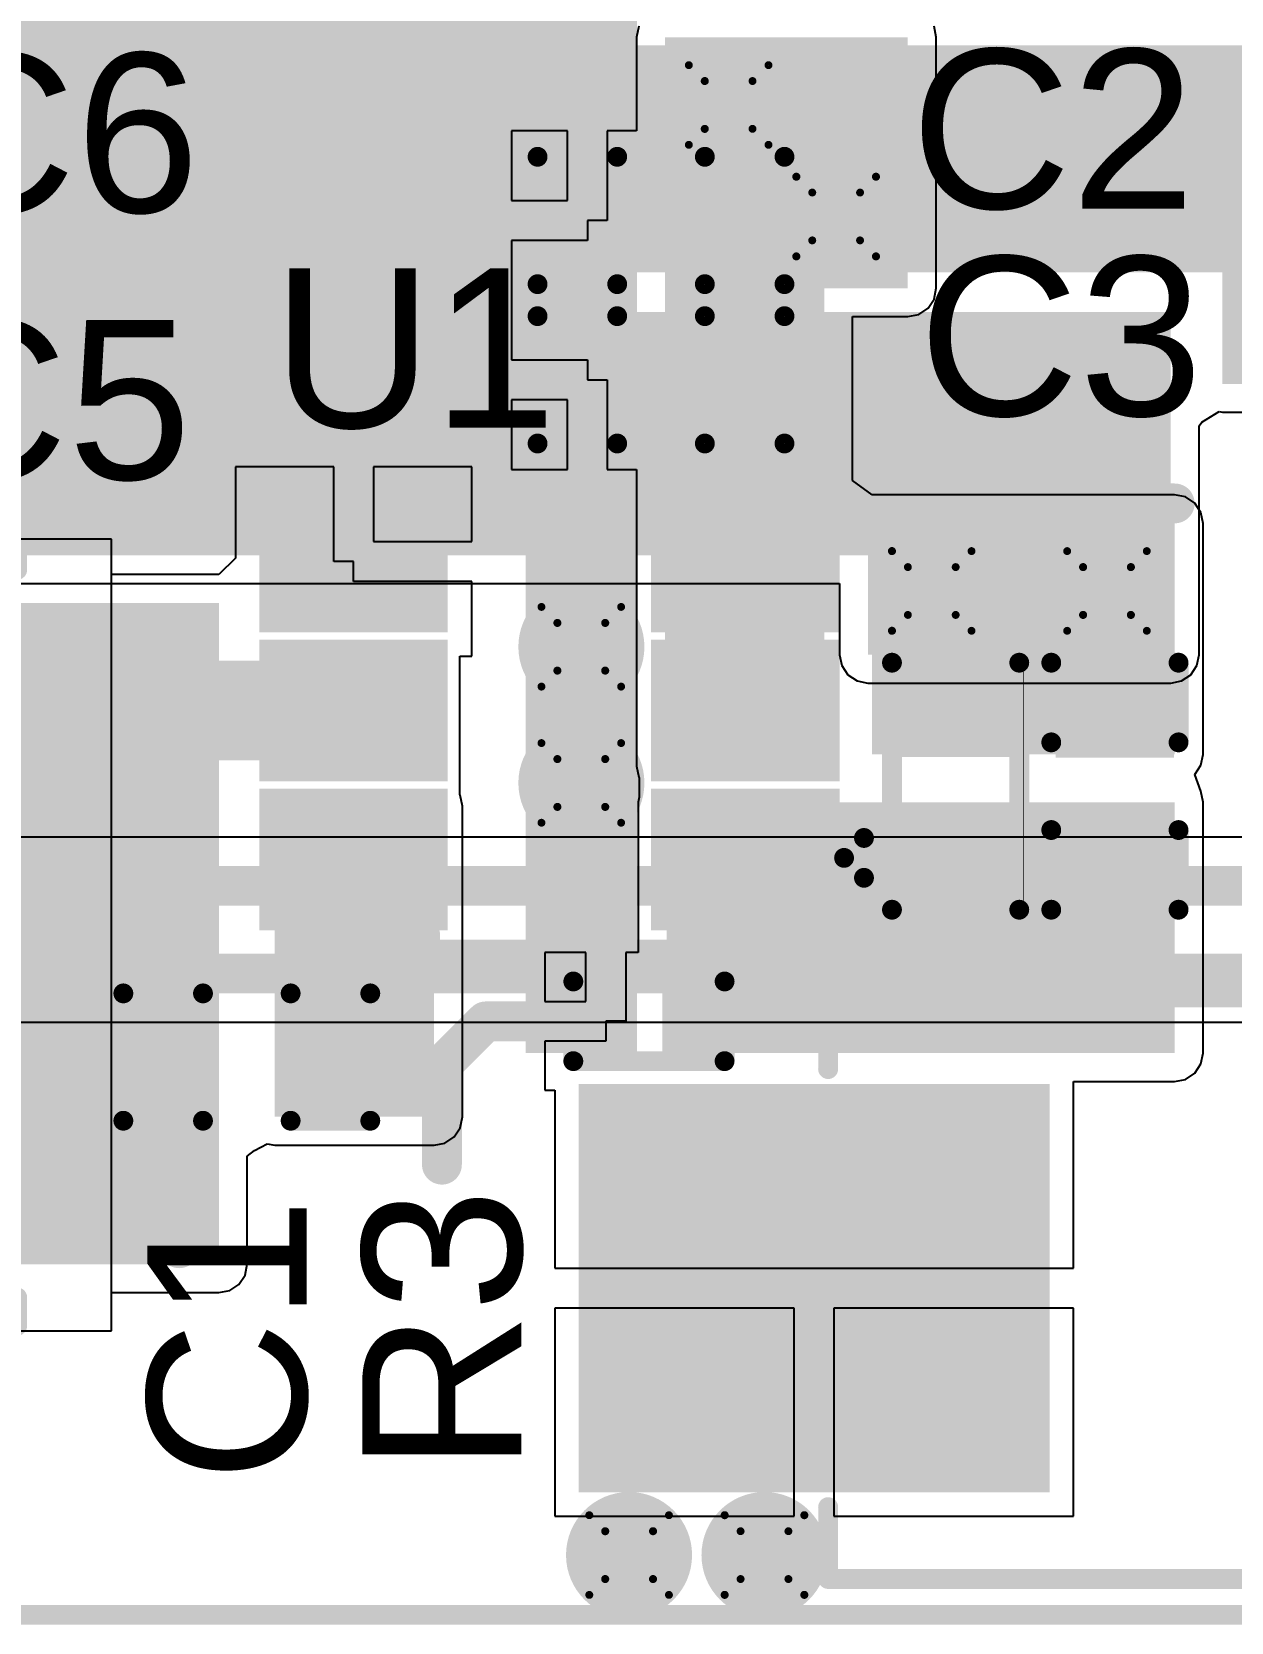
# Model space of a CAD drawing. Header units: inches. Extents: x -8 to 210, y -39 to 109.
# Drawn here: x 68.61 to 76.26, y 11.94 to 22.08 of the extents above; entities that cross this region are included whole.
import ezdxf

# ---------------------------------------------------------------- set-up
doc = ezdxf.new("R2010")
doc.units = ezdxf.units.IN
for name, color, linetype in [('Bottom Layer', 5, 'Continuous'), ('Bottom Solder', 6, 'Continuous'), ('Drill Drawing', 1, 'Continuous'), ('Top Layer', 1, 'Continuous'), ('Top Overlay', 2, 'Continuous'), ('Top Paste', 8, 'Continuous'), ('Top Solder', 216, 'Continuous'), ('Via Holes', 16, 'Continuous')]:
    doc.layers.add(name, color=color, linetype=linetype)
doc.styles.add('Arial', font='', dxfattribs={"height": 0.2})
doc.styles.get('Arial').set_extended_font_data('Arial')

# ---------------------------------------------------------------- blocks, each defined once
blk = doc.blocks.new('VLS5045EX_100M_H_12')
at = {"layer": 'Top Layer'}
for points in [[(-3.05, 2), (-1.05, 2), (-1.05, -2), (-3.05, -2)], [(1.05, 2), (3.05, 2), (3.05, -2), (1.05, -2)]]:
    blk.add_hatch(color=1, dxfattribs=at).paths.add_polyline_path(points)
at = {"layer": 'Top Paste'}
for points in [[(-3.05, 2), (-1.05, 2), (-1.05, -2), (-3.05, -2)], [(1.05, 2), (3.05, 2), (3.05, -2), (1.05, -2)]]:
    blk.add_hatch(color=8, dxfattribs=at).paths.add_polyline_path(points)
at = {"layer": 'Top Solder'}
for points in [[(-3.152, 2.102), (-0.948, 2.102), (-0.948, -2.102), (-3.152, -2.102)], [(0.948, 2.102), (3.152, 2.102), (3.152, -2.102), (0.948, -2.102)]]:
    blk.add_hatch(color=216, dxfattribs=at).paths.add_polyline_path(points)
at = {"layer": 'Top Overlay', "const_width": 0.127}
for points in [[(2.65, 2.5), (-2.65, 2.5)], [(-2.65, 2.5), (-2.65, 2.32)], [(2.65, 2.5), (2.65, 2.32)], [(-2.65, -2.32), (-2.65, -2.5)], [(2.65, -2.32), (2.65, -2.5)], [(2.65, -2.5), (-2.65, -2.5)]]:
    blk.add_lwpolyline(points, dxfattribs=at)
at = {"layer": 'Top Overlay', "const_width": 0.0635}
for points in [[(-2.682, 2.5, 1), (-2.618, 2.5, 1)], [(-2.682, 2.5, 1), (-2.618, 2.5, 1)], [(2.618, 2.5, 1), (2.682, 2.5, 1)], [(2.618, 2.5, 1), (2.682, 2.5, 1)], [(-2.682, 2.32, 1), (-2.618, 2.32, 1)], [(2.618, 2.32, 1), (2.682, 2.32, 1)], [(-2.682, -2.32, 1), (-2.618, -2.32, 1)], [(2.618, -2.32, 1), (2.682, -2.32, 1)], [(-2.682, -2.5, 1), (-2.618, -2.5, 1)], [(-2.682, -2.5, 1), (-2.618, -2.5, 1)], [(2.618, -2.5, 1), (2.682, -2.5, 1)], [(2.618, -2.5, 1), (2.682, -2.5, 1)]]:
    blk.add_lwpolyline(points, format="xyb", close=True, dxfattribs=at)
blk = doc.blocks.new('TSOT_26_6_23')
at = {"layer": 'Top Layer'}
for points in [[(-0.749, 0.6), (-1.749, 0.6), (-1.749, 1.3), (-0.749, 1.3)], [(1.749, 0.6), (0.749, 0.6), (0.749, 1.3), (1.749, 1.3)], [(-0.749, -0.35), (-1.749, -0.35), (-1.749, 0.35), (-0.749, 0.35)], [(1.749, -0.35), (0.749, -0.35), (0.749, 0.35), (1.749, 0.35)], [(-0.749, -1.3), (-1.749, -1.3), (-1.749, -0.6), (-0.749, -0.6)], [(1.749, -1.3), (0.749, -1.3), (0.749, -0.6), (1.749, -0.6)]]:
    blk.add_hatch(color=1, dxfattribs=at).paths.add_polyline_path(points)
at = {"layer": 'Top Paste'}
for points in [[(-0.749, 0.6), (-1.749, 0.6), (-1.749, 1.3), (-0.749, 1.3)], [(1.749, 0.6), (0.749, 0.6), (0.749, 1.3), (1.749, 1.3)], [(-0.749, -0.35), (-1.749, -0.35), (-1.749, 0.35), (-0.749, 0.35)], [(1.749, -0.35), (0.749, -0.35), (0.749, 0.35), (1.749, 0.35)], [(-0.749, -1.3), (-1.749, -1.3), (-1.749, -0.6), (-0.749, -0.6)], [(1.749, -1.3), (0.749, -1.3), (0.749, -0.6), (1.749, -0.6)]]:
    blk.add_hatch(color=8, dxfattribs=at).paths.add_polyline_path(points)
at = {"layer": 'Top Solder'}
for points in [[(-0.648, 0.498), (-1.851, 0.498), (-1.851, 1.402), (-0.648, 1.402)], [(1.851, 0.498), (0.648, 0.498), (0.648, 1.402), (1.851, 1.402)], [(-0.648, -0.452), (-1.851, -0.452), (-1.851, 0.452), (-0.648, 0.452)], [(1.851, -0.452), (0.648, -0.452), (0.648, 0.452), (1.851, 0.452)], [(-0.648, -1.402), (-1.851, -1.402), (-1.851, -0.498), (-0.648, -0.498)], [(1.851, -1.402), (0.648, -1.402), (0.648, -0.498), (1.851, -0.498)]]:
    blk.add_hatch(color=216, dxfattribs=at).paths.add_polyline_path(points)
at = {"layer": 'Top Overlay', "const_width": 0.127}
for points in [[(0.762, 1.524), (-0.813, 1.524)], [(-0.813, 1.522), (-0.813, 1.422)], [(0.762, 1.522), (0.762, 1.422)], [(-2.007, 1.067), (-2.007, 0.813)], [(-1.88, 0.94), (-2.007, 1.067)], [(-1.88, 0.94), (-2.007, 0.813)], [(-0.813, -1.422), (-0.813, -1.522)], [(0.762, -1.422), (0.762, -1.522)], [(0.762, -1.524), (-0.813, -1.524)]]:
    blk.add_lwpolyline(points, dxfattribs=at)
at = {"layer": 'Top Overlay', "const_width": 0.0635}
for points in [[(-0.845, 1.524, 1), (-0.781, 1.524, 1)], [(-0.845, 1.522, 1), (-0.781, 1.522, 1)], [(0.73, 1.524, 1), (0.794, 1.524, 1)], [(0.73, 1.522, 1), (0.794, 1.522, 1)], [(-0.845, 1.422, 1), (-0.781, 1.422, 1)], [(0.73, 1.422, 1), (0.794, 1.422, 1)], [(-2.038, 1.067, 1), (-1.975, 1.067, 1)], [(-2.038, 1.067, 1), (-1.975, 1.067, 1)], [(-1.911, 0.94, 1), (-1.848, 0.94, 1)], [(-1.911, 0.94, 1), (-1.848, 0.94, 1)], [(-2.038, 0.813, 1), (-1.975, 0.813, 1)], [(-2.038, 0.813, 1), (-1.975, 0.813, 1)], [(-0.845, -1.422, 1), (-0.781, -1.422, 1)], [(0.73, -1.422, 1), (0.794, -1.422, 1)], [(-0.845, -1.522, 1), (-0.781, -1.522, 1)], [(-0.845, -1.524, 1), (-0.781, -1.524, 1)], [(0.73, -1.522, 1), (0.794, -1.522, 1)], [(0.73, -1.524, 1), (0.794, -1.524, 1)]]:
    blk.add_lwpolyline(points, format="xyb", close=True, dxfattribs=at)
blk = doc.blocks.new('R___0201_65')
at = {"layer": 'Top Layer'}
for points in [[(-0.41, 0.185), (-0.14, 0.185), (-0.14, -0.185), (-0.41, -0.185)], [(0.14, 0.185), (0.41, 0.185), (0.41, -0.185), (0.14, -0.185)]]:
    blk.add_hatch(color=1, dxfattribs=at).paths.add_polyline_path(points)
at = {"layer": 'Top Paste'}
for points in [[(-0.41, 0.185), (-0.14, 0.185), (-0.14, -0.185), (-0.41, -0.185)], [(0.14, 0.185), (0.41, 0.185), (0.41, -0.185), (0.14, -0.185)]]:
    blk.add_hatch(color=8, dxfattribs=at).paths.add_polyline_path(points)
at = {"layer": 'Top Solder'}
for points in [[(-0.465, 0.24), (-0.085, 0.24), (-0.085, -0.24), (-0.465, -0.24)], [(0.085, 0.24), (0.465, 0.24), (0.465, -0.24), (0.085, -0.24)]]:
    blk.add_hatch(color=216, dxfattribs=at).paths.add_polyline_path(points)
at = {"layer": 'Top Overlay', "const_width": 0.127}
for points in [[(-0.483, 0.254), (0.483, 0.254)], [(-0.483, -0.254), (-0.483, 0.254)], [(0.483, -0.254), (0.483, 0.254)], [(-0.483, -0.254), (0.483, -0.254)]]:
    blk.add_lwpolyline(points, dxfattribs=at)
at = {"layer": 'Top Overlay', "const_width": 0.0635}
for points in [[(-0.514, 0.254, 1), (-0.451, 0.254, 1)], [(-0.514, 0.254, 1), (-0.451, 0.254, 1)], [(0.451, 0.254, 1), (0.514, 0.254, 1)], [(0.451, 0.254, 1), (0.514, 0.254, 1)], [(-0.514, -0.254, 1), (-0.451, -0.254, 1)], [(-0.514, -0.254, 1), (-0.451, -0.254, 1)], [(0.451, -0.254, 1), (0.514, -0.254, 1)], [(0.451, -0.254, 1), (0.514, -0.254, 1)]]:
    blk.add_lwpolyline(points, format="xyb", close=True, dxfattribs=at)
blk = doc.blocks.new('R___0402_67')
at = {"layer": 'Top Layer'}
for points in [[(-0.699, -0.318), (-0.699, 0.318), (-0.241, 0.318), (-0.241, -0.318)], [(0.241, -0.318), (0.241, 0.318), (0.699, 0.318), (0.699, -0.318)]]:
    blk.add_hatch(color=1, dxfattribs=at).paths.add_polyline_path(points)
at = {"layer": 'Top Paste'}
for points in [[(-0.699, -0.318), (-0.699, 0.318), (-0.241, 0.318), (-0.241, -0.318)], [(0.241, -0.318), (0.241, 0.318), (0.699, 0.318), (0.699, -0.318)]]:
    blk.add_hatch(color=8, dxfattribs=at).paths.add_polyline_path(points)
at = {"layer": 'Top Solder'}
for points in [[(-0.754, -0.373), (-0.754, 0.373), (-0.186, 0.373), (-0.186, -0.373)], [(0.186, -0.373), (0.186, 0.373), (0.754, 0.373), (0.754, -0.373)]]:
    blk.add_hatch(color=216, dxfattribs=at).paths.add_polyline_path(points)
at = {"layer": 'Top Overlay'}
for points, const_width in [([(-0.787, 0.406), (-0.787, -0.406)], 0.127), ([(-0.787, 0.406), (0.787, 0.406)], 0.127), ([(0.787, 0.406), (0.787, -0.406)], 0.127), ([(-0.787, -0.406), (0.787, -0.406)], 0.127), ([(-0.813, -0.432), (0.813, -0.432)], 0.00323)]:
    blk.add_lwpolyline(points, dxfattribs=dict(at, const_width=const_width))
for points, const_width in [([(-0.819, 0.406, 1), (-0.756, 0.406, 1)], 0.0635), ([(-0.819, 0.406, 1), (-0.756, 0.406, 1)], 0.0635), ([(0.756, 0.406, 1), (0.819, 0.406, 1)], 0.0635), ([(0.756, 0.406, 1), (0.819, 0.406, 1)], 0.0635), ([(-0.819, -0.406, 1), (-0.756, -0.406, 1)], 0.0635), ([(-0.819, -0.406, 1), (-0.756, -0.406, 1)], 0.0635), ([(0.756, -0.406, 1), (0.819, -0.406, 1)], 0.0635), ([(0.756, -0.406, 1), (0.819, -0.406, 1)], 0.0635), ([(-0.814, -0.432, 1), (-0.812, -0.432, 1)], 0.00161), ([(0.812, -0.432, 1), (0.814, -0.432, 1)], 0.00161)]:
    blk.add_lwpolyline(points, format="xyb", close=True, dxfattribs=dict(at, const_width=const_width))
blk = doc.blocks.new('DB128L_5_08_3P_BK_S_89')
at = {"layer": 'Top Overlay', "const_width": 0.127}
blk.add_lwpolyline([(-7.671, 5.131), (7.671, 5.131)], dxfattribs=at)
blk = doc.blocks.new('SMB__112')
at = {"layer": 'Top Layer'}
blk.add_hatch(color=1, dxfattribs=at).paths.add_polyline_path([(-3.7, -1.2), (-3.7, 1.2), (-0.9, 1.2), (-0.9, -1.2)])
at = {"layer": 'Top Paste'}
blk.add_hatch(color=8, dxfattribs=at).paths.add_polyline_path([(-3.7, -1.2), (-3.7, 1.2), (-0.9, 1.2), (-0.9, -1.2)])
at = {"layer": 'Top Solder'}
blk.add_hatch(color=216, dxfattribs=at).paths.add_polyline_path([(-3.802, -1.302), (-3.802, 1.302), (-0.798, 1.302), (-0.798, -1.302)])
at = {"layer": 'Top Overlay', "const_width": 0.127}
for points in [[(-2.21, 1.854), (2.591, 1.854)], [(-2.21, 1.397), (-2.21, 1.854)], [(-2.21, -1.854), (-2.21, -1.397)], [(-2.21, -1.854), (2.591, -1.854)]]:
    blk.add_lwpolyline(points, dxfattribs=at)
at = {"layer": 'Top Overlay', "const_width": 0.0635}
for points in [[(-2.242, 1.854, 1), (-2.178, 1.854, 1)], [(-2.242, 1.854, 1), (-2.178, 1.854, 1)], [(-2.242, 1.397, 1), (-2.178, 1.397, 1)], [(-2.242, -1.397, 1), (-2.178, -1.397, 1)], [(-2.242, -1.854, 1), (-2.178, -1.854, 1)], [(-2.242, -1.854, 1), (-2.178, -1.854, 1)]]:
    blk.add_lwpolyline(points, format="xyb", close=True, dxfattribs=at)
blk = doc.blocks.new('C___0402_152')
at = {"layer": 'Top Layer'}
for points in [[(-0.699, -0.318), (-0.699, 0.318), (-0.241, 0.318), (-0.241, -0.318)], [(0.241, -0.318), (0.241, 0.318), (0.699, 0.318), (0.699, -0.318)]]:
    blk.add_hatch(color=1, dxfattribs=at).paths.add_polyline_path(points)
at = {"layer": 'Top Paste'}
for points in [[(-0.699, -0.318), (-0.699, 0.318), (-0.241, 0.318), (-0.241, -0.318)], [(0.241, -0.318), (0.241, 0.318), (0.699, 0.318), (0.699, -0.318)]]:
    blk.add_hatch(color=8, dxfattribs=at).paths.add_polyline_path(points)
at = {"layer": 'Top Solder'}
for points in [[(-0.758, -0.377), (-0.758, 0.377), (-0.181, 0.377), (-0.181, -0.377)], [(0.181, -0.377), (0.181, 0.377), (0.758, 0.377), (0.758, -0.377)]]:
    blk.add_hatch(color=216, dxfattribs=at).paths.add_polyline_path(points)
at = {"layer": 'Top Overlay', "const_width": 0.127}
for points in [[(-0.787, 0.406), (-0.279, 0.406)], [(-0.787, 0.406), (-0.787, -0.406)], [(0.279, 0.406), (0.787, 0.406)], [(0.787, 0.406), (0.787, -0.406)], [(-0.787, -0.406), (-0.279, -0.406)], [(0.279, -0.406), (0.787, -0.406)]]:
    blk.add_lwpolyline(points, dxfattribs=at)
at = {"layer": 'Top Overlay', "const_width": 0.0635}
for points in [[(-0.819, 0.406, 1), (-0.756, 0.406, 1)], [(-0.819, 0.406, 1), (-0.756, 0.406, 1)], [(-0.311, 0.406, 1), (-0.248, 0.406, 1)], [(0.248, 0.406, 1), (0.311, 0.406, 1)], [(0.756, 0.406, 1), (0.819, 0.406, 1)], [(0.756, 0.406, 1), (0.819, 0.406, 1)], [(-0.819, -0.406, 1), (-0.756, -0.406, 1)], [(-0.819, -0.406, 1), (-0.756, -0.406, 1)], [(-0.311, -0.406, 1), (-0.248, -0.406, 1)], [(0.248, -0.406, 1), (0.311, -0.406, 1)], [(0.756, -0.406, 1), (0.819, -0.406, 1)], [(0.756, -0.406, 1), (0.819, -0.406, 1)]]:
    blk.add_lwpolyline(points, format="xyb", close=True, dxfattribs=at)
blk = doc.blocks.new('C___0402_153')
at = {"layer": 'Top Layer'}
for points in [[(-0.699, -0.318), (-0.699, 0.318), (-0.241, 0.318), (-0.241, -0.318)], [(0.241, -0.318), (0.241, 0.318), (0.699, 0.318), (0.699, -0.318)]]:
    blk.add_hatch(color=1, dxfattribs=at).paths.add_polyline_path(points)
at = {"layer": 'Top Paste'}
for points in [[(-0.699, -0.318), (-0.699, 0.318), (-0.241, 0.318), (-0.241, -0.318)], [(0.241, -0.318), (0.241, 0.318), (0.699, 0.318), (0.699, -0.318)]]:
    blk.add_hatch(color=8, dxfattribs=at).paths.add_polyline_path(points)
at = {"layer": 'Top Solder'}
for points in [[(-0.758, -0.377), (-0.758, 0.377), (-0.181, 0.377), (-0.181, -0.377)], [(0.181, -0.377), (0.181, 0.377), (0.758, 0.377), (0.758, -0.377)]]:
    blk.add_hatch(color=216, dxfattribs=at).paths.add_polyline_path(points)
at = {"layer": 'Top Overlay', "const_width": 0.127}
for points in [[(-0.787, -0.406), (-0.787, 0.406)], [(-0.787, 0.406), (-0.279, 0.406)], [(0.279, 0.406), (0.787, 0.406)], [(0.787, -0.406), (0.787, 0.406)], [(-0.787, -0.406), (-0.279, -0.406)], [(0.279, -0.406), (0.787, -0.406)]]:
    blk.add_lwpolyline(points, dxfattribs=at)
at = {"layer": 'Top Overlay', "const_width": 0.0635}
for points in [[(-0.819, 0.406, 1), (-0.756, 0.406, 1)], [(-0.819, 0.406, 1), (-0.756, 0.406, 1)], [(-0.311, 0.406, 1), (-0.248, 0.406, 1)], [(0.248, 0.406, 1), (0.311, 0.406, 1)], [(0.756, 0.406, 1), (0.819, 0.406, 1)], [(0.756, 0.406, 1), (0.819, 0.406, 1)], [(-0.819, -0.406, 1), (-0.756, -0.406, 1)], [(-0.819, -0.406, 1), (-0.756, -0.406, 1)], [(-0.311, -0.406, 1), (-0.248, -0.406, 1)], [(0.248, -0.406, 1), (0.311, -0.406, 1)], [(0.756, -0.406, 1), (0.819, -0.406, 1)], [(0.756, -0.406, 1), (0.819, -0.406, 1)]]:
    blk.add_lwpolyline(points, format="xyb", close=True, dxfattribs=at)
blk = doc.blocks.new('C___0402_154')
at = {"layer": 'Top Layer'}
for points in [[(-0.699, -0.318), (-0.699, 0.318), (-0.241, 0.318), (-0.241, -0.318)], [(0.241, -0.318), (0.241, 0.318), (0.699, 0.318), (0.699, -0.318)]]:
    blk.add_hatch(color=1, dxfattribs=at).paths.add_polyline_path(points)
at = {"layer": 'Top Paste'}
for points in [[(-0.699, -0.318), (-0.699, 0.318), (-0.241, 0.318), (-0.241, -0.318)], [(0.241, -0.318), (0.241, 0.318), (0.699, 0.318), (0.699, -0.318)]]:
    blk.add_hatch(color=8, dxfattribs=at).paths.add_polyline_path(points)
at = {"layer": 'Top Solder'}
for points in [[(-0.758, -0.377), (-0.758, 0.377), (-0.181, 0.377), (-0.181, -0.377)], [(0.181, -0.377), (0.181, 0.377), (0.758, 0.377), (0.758, -0.377)]]:
    blk.add_hatch(color=216, dxfattribs=at).paths.add_polyline_path(points)
at = {"layer": 'Top Overlay', "const_width": 0.127}
for points in [[(-0.787, -0.406), (-0.787, 0.406)], [(-0.787, 0.406), (-0.279, 0.406)], [(0.279, 0.406), (0.787, 0.406)], [(0.787, -0.406), (0.787, 0.406)], [(-0.787, -0.406), (-0.279, -0.406)], [(0.279, -0.406), (0.787, -0.406)]]:
    blk.add_lwpolyline(points, dxfattribs=at)
at = {"layer": 'Top Overlay', "const_width": 0.0635}
for points in [[(-0.819, 0.406, 1), (-0.756, 0.406, 1)], [(-0.819, 0.406, 1), (-0.756, 0.406, 1)], [(-0.311, 0.406, 1), (-0.248, 0.406, 1)], [(0.248, 0.406, 1), (0.311, 0.406, 1)], [(0.756, 0.406, 1), (0.819, 0.406, 1)], [(0.756, 0.406, 1), (0.819, 0.406, 1)], [(-0.819, -0.406, 1), (-0.756, -0.406, 1)], [(-0.819, -0.406, 1), (-0.756, -0.406, 1)], [(-0.311, -0.406, 1), (-0.248, -0.406, 1)], [(0.248, -0.406, 1), (0.311, -0.406, 1)], [(0.756, -0.406, 1), (0.819, -0.406, 1)], [(0.756, -0.406, 1), (0.819, -0.406, 1)]]:
    blk.add_lwpolyline(points, format="xyb", close=True, dxfattribs=at)
blk = doc.blocks.new('C___0402_155')
at = {"layer": 'Top Layer'}
for points in [[(-0.699, -0.318), (-0.699, 0.318), (-0.241, 0.318), (-0.241, -0.318)], [(0.241, -0.318), (0.241, 0.318), (0.699, 0.318), (0.699, -0.318)]]:
    blk.add_hatch(color=1, dxfattribs=at).paths.add_polyline_path(points)
at = {"layer": 'Top Paste'}
for points in [[(-0.699, -0.318), (-0.699, 0.318), (-0.241, 0.318), (-0.241, -0.318)], [(0.241, -0.318), (0.241, 0.318), (0.699, 0.318), (0.699, -0.318)]]:
    blk.add_hatch(color=8, dxfattribs=at).paths.add_polyline_path(points)
at = {"layer": 'Top Solder'}
for points in [[(-0.758, -0.377), (-0.758, 0.377), (-0.181, 0.377), (-0.181, -0.377)], [(0.181, -0.377), (0.181, 0.377), (0.758, 0.377), (0.758, -0.377)]]:
    blk.add_hatch(color=216, dxfattribs=at).paths.add_polyline_path(points)
at = {"layer": 'Top Overlay', "const_width": 0.127}
for points in [[(-0.787, 0.406), (-0.279, 0.406)], [(-0.787, -0.406), (-0.787, 0.406)], [(0.279, 0.406), (0.787, 0.406)], [(0.787, -0.406), (0.787, 0.406)], [(-0.787, -0.406), (-0.279, -0.406)], [(0.279, -0.406), (0.787, -0.406)]]:
    blk.add_lwpolyline(points, dxfattribs=at)
at = {"layer": 'Top Overlay', "const_width": 0.0635}
for points in [[(-0.819, 0.406, 1), (-0.756, 0.406, 1)], [(-0.819, 0.406, 1), (-0.756, 0.406, 1)], [(-0.311, 0.406, 1), (-0.248, 0.406, 1)], [(0.248, 0.406, 1), (0.311, 0.406, 1)], [(0.756, 0.406, 1), (0.819, 0.406, 1)], [(0.756, 0.406, 1), (0.819, 0.406, 1)], [(-0.819, -0.406, 1), (-0.756, -0.406, 1)], [(-0.819, -0.406, 1), (-0.756, -0.406, 1)], [(-0.311, -0.406, 1), (-0.248, -0.406, 1)], [(0.248, -0.406, 1), (0.311, -0.406, 1)], [(0.756, -0.406, 1), (0.819, -0.406, 1)], [(0.756, -0.406, 1), (0.819, -0.406, 1)]]:
    blk.add_lwpolyline(points, format="xyb", close=True, dxfattribs=at)

msp = doc.modelspace()

# ---------------------------------------------------------------- hatches: boundary and pattern name
at = {"layer": 'Bottom Layer'}
for points in [[(87.122, 20.549), (87.122, 21.996), (60.147, 21.996), (60.147, 20.549)], [(76.2, 19.837), (87.122, 19.837), (87.122, 21.819), (76.2, 21.819)], [(75.87, 18.745), (75.87, 20.295), (62.459, 20.295), (62.459, 18.745)], [(73.939, 18.11), (75.87, 18.11), (75.87, 19.025), (73.939, 19.025)]]:
    msp.add_hatch(color=5, dxfattribs=at).paths.add_polyline_path(points)
h = msp.add_hatch(color=5, dxfattribs=at)
edge = h.paths.add_edge_path()
edge.add_arc((73.05, 21.615), 0.3, 0, 360)
h = msp.add_hatch(color=5, dxfattribs=at)
edge = h.paths.add_edge_path()
edge.add_arc((73.736, 20.904), 0.3, 0, 360)
h = msp.add_hatch(color=5, dxfattribs=at)
edge = h.paths.add_edge_path()
edge.add_arc((74.346, 18.517), 0.3, 0, 360)
h = msp.add_hatch(color=5, dxfattribs=at)
edge = h.paths.add_edge_path()
edge.add_arc((75.463, 18.517), 0.3, 0, 360)
h = msp.add_hatch(color=5, dxfattribs=at)
edge = h.paths.add_edge_path()
edge.add_arc((72.111, 18.161), 0.3, 0, 360)
h = msp.add_hatch(color=5, dxfattribs=at)
edge = h.paths.add_edge_path()
edge.add_arc((72.111, 17.293), 0.3, 0, 360)
h = msp.add_hatch(color=5, dxfattribs=at)
edge = h.paths.add_edge_path()
edge.add_arc((72.415, 12.37), 0.3, 0, 360)
h = msp.add_hatch(color=5, dxfattribs=at)
edge = h.paths.add_edge_path()
edge.add_arc((73.279, 12.37), 0.3, 0, 360)
at = {"layer": 'Bottom Solder'}
h = msp.add_hatch(color=6, dxfattribs=at)
edge = h.paths.add_edge_path()
edge.add_arc((73.05, 21.615), 0.402, 0, 360)
h = msp.add_hatch(color=6, dxfattribs=at)
edge = h.paths.add_edge_path()
edge.add_arc((73.736, 20.904), 0.402, 0, 360)
h = msp.add_hatch(color=6, dxfattribs=at)
edge = h.paths.add_edge_path()
edge.add_arc((74.346, 18.517), 0.402, 0, 360)
h = msp.add_hatch(color=6, dxfattribs=at)
edge = h.paths.add_edge_path()
edge.add_arc((75.463, 18.517), 0.402, 0, 360)
h = msp.add_hatch(color=6, dxfattribs=at)
edge = h.paths.add_edge_path()
edge.add_arc((72.111, 18.161), 0.402, 0, 360)
h = msp.add_hatch(color=6, dxfattribs=at)
edge = h.paths.add_edge_path()
edge.add_arc((72.111, 17.293), 0.402, 0, 360)
h = msp.add_hatch(color=6, dxfattribs=at)
edge = h.paths.add_edge_path()
edge.add_arc((72.415, 12.37), 0.402, 0, 360)
h = msp.add_hatch(color=6, dxfattribs=at)
edge = h.paths.add_edge_path()
edge.add_arc((73.279, 12.37), 0.402, 0, 360)
at = {"layer": 'Top Layer'}
for points in [[(72.466, 23.647), (65.888, 23.647), (65.888, 18.745), (72.466, 18.745)], [(74.193, 22.047), (72.644, 22.047), (72.644, 20.447), (74.193, 20.447)], [(73.66, 21.311), (72.644, 21.311), (72.644, 17.399), (73.66, 17.399)], [(72.466, 19.253), (71.755, 19.253), (71.755, 15.57), (72.466, 15.57)], [(75.895, 18.948), (73.965, 18.948), (73.965, 17.475), (75.895, 17.475)], [(69.799, 18.44), (66.802, 18.44), (66.802, 14.224), (69.799, 14.224)], [(71.171, 17.145), (70.155, 17.145), (70.155, 15.164), (71.171, 15.164)], [(75.895, 17.17), (72.654, 17.17), (72.654, 15.57), (75.895, 15.57)]]:
    msp.add_hatch(color=1, dxfattribs=at).paths.add_polyline_path(points)
h = msp.add_hatch(color=1, dxfattribs=at)
edge = h.paths.add_edge_path()
edge.add_arc((73.05, 21.615), 0.3, 0, 360)
h = msp.add_hatch(color=1, dxfattribs=at)
edge = h.paths.add_edge_path()
edge.add_arc((73.736, 20.904), 0.3, 0, 360)
h = msp.add_hatch(color=1, dxfattribs=at)
edge = h.paths.add_edge_path()
edge.add_arc((74.346, 18.517), 0.3, 0, 360)
h = msp.add_hatch(color=1, dxfattribs=at)
edge = h.paths.add_edge_path()
edge.add_arc((75.463, 18.517), 0.3, 0, 360)
h = msp.add_hatch(color=1, dxfattribs=at)
edge = h.paths.add_edge_path()
edge.add_arc((72.111, 18.161), 0.3, 0, 360)
h = msp.add_hatch(color=1, dxfattribs=at)
edge = h.paths.add_edge_path()
edge.add_arc((72.111, 17.293), 0.3, 0, 360)
h = msp.add_hatch(color=1, dxfattribs=at)
edge = h.paths.add_edge_path()
edge.add_arc((72.415, 12.37), 0.3, 0, 360)
h = msp.add_hatch(color=1, dxfattribs=at)
edge = h.paths.add_edge_path()
edge.add_arc((73.279, 12.37), 0.3, 0, 360)
at = {"layer": 'Top Solder'}
h = msp.add_hatch(color=216, dxfattribs=at)
edge = h.paths.add_edge_path()
edge.add_arc((73.05, 21.615), 0.402, 0, 360)
h = msp.add_hatch(color=216, dxfattribs=at)
edge = h.paths.add_edge_path()
edge.add_arc((73.736, 20.904), 0.402, 0, 360)
h = msp.add_hatch(color=216, dxfattribs=at)
edge = h.paths.add_edge_path()
edge.add_arc((74.346, 18.517), 0.402, 0, 360)
h = msp.add_hatch(color=216, dxfattribs=at)
edge = h.paths.add_edge_path()
edge.add_arc((75.463, 18.517), 0.402, 0, 360)
h = msp.add_hatch(color=216, dxfattribs=at)
edge = h.paths.add_edge_path()
edge.add_arc((72.111, 18.161), 0.402, 0, 360)
h = msp.add_hatch(color=216, dxfattribs=at)
edge = h.paths.add_edge_path()
edge.add_arc((72.111, 17.293), 0.402, 0, 360)
h = msp.add_hatch(color=216, dxfattribs=at)
edge = h.paths.add_edge_path()
edge.add_arc((72.415, 12.37), 0.402, 0, 360)
h = msp.add_hatch(color=216, dxfattribs=at)
edge = h.paths.add_edge_path()
edge.add_arc((73.279, 12.37), 0.402, 0, 360)
at = {"layer": 'Via Holes'}
h = msp.add_hatch(color=7, dxfattribs=at)
edge = h.paths.add_edge_path()
edge.add_arc((73.05, 21.615), 0.15, 0, 360)
h = msp.add_hatch(color=7, dxfattribs=at)
edge = h.paths.add_edge_path()
edge.add_arc((73.736, 20.904), 0.15, 0, 360)
h = msp.add_hatch(color=7, dxfattribs=at)
edge = h.paths.add_edge_path()
edge.add_arc((74.346, 18.517), 0.15, 0, 360)
h = msp.add_hatch(color=7, dxfattribs=at)
edge = h.paths.add_edge_path()
edge.add_arc((75.463, 18.517), 0.15, 0, 360)
h = msp.add_hatch(color=7, dxfattribs=at)
edge = h.paths.add_edge_path()
edge.add_arc((72.111, 18.161), 0.15, 0, 360)
h = msp.add_hatch(color=7, dxfattribs=at)
edge = h.paths.add_edge_path()
edge.add_arc((72.111, 17.293), 0.15, 0, 360)
h = msp.add_hatch(color=7, dxfattribs=at)
edge = h.paths.add_edge_path()
edge.add_arc((72.415, 12.37), 0.15, 0, 360)
h = msp.add_hatch(color=7, dxfattribs=at)
edge = h.paths.add_edge_path()
edge.add_arc((73.279, 12.37), 0.15, 0, 360)

# ---------------------------------------------------------------- linework, layer by layer
at = {"layer": 'Bottom Layer'}
for p, q in [((76.051, 19.57), (76.069, 19.593)), ((76.051, 19.025), (76.051, 19.57)), ((76.069, 19.593), (76.178, 19.66)), ((76.178, 19.66), (76.2, 19.656)), ((76.2, 19.656), (84.594, 19.656)), ((76.051, 18.11), (76.051, 19.025)), ((62.459, 18.564), (73.758, 18.564)), ((73.758, 18.564), (73.758, 18.11)), ((73.758, 18.11), (73.772, 18.041)), ((76.037, 18.041), (76.051, 18.11)), ((73.772, 18.041), (73.811, 17.982)), ((73.811, 17.982), (73.87, 17.943)), ((75.939, 17.943), (75.998, 17.982)), ((75.998, 17.982), (76.037, 18.041)), ((73.87, 17.943), (73.939, 17.929)), ((73.939, 17.929), (75.87, 17.929)), ((75.87, 17.929), (75.939, 17.943)), ((77.034, 16.948), (51.792, 16.948)), ((51.432, 15.767), (77.394, 15.767))]:
    msp.add_line(p, q, dxfattribs=at)
at = {"layer": 'Bottom Layer', "const_width": 0.254}
for points in [[(51.664, 16.637), (77.162, 16.637)], [(51.432, 16.078), (77.394, 16.078)]]:
    msp.add_lwpolyline(points, dxfattribs=at)
at = {"layer": 'Drill Drawing', "const_width": 0.0508}
for points in [[(72.796, 21.869), (73.304, 21.869)], [(72.796, 21.361), (72.796, 21.869)], [(73.304, 21.361), (73.304, 21.869)], [(72.898, 21.768), (73.203, 21.768)], [(72.898, 21.463), (72.898, 21.768)], [(73.203, 21.463), (73.203, 21.768)], [(72.898, 21.463), (73.203, 21.463)], [(72.796, 21.361), (73.304, 21.361)], [(73.482, 21.158), (73.99, 21.158)], [(73.482, 20.65), (73.482, 21.158)], [(73.99, 20.65), (73.99, 21.158)], [(73.584, 21.057), (73.889, 21.057)], [(73.584, 20.752), (73.584, 21.057)], [(73.889, 20.752), (73.889, 21.057)], [(73.584, 20.752), (73.889, 20.752)], [(73.482, 20.65), (73.99, 20.65)], [(74.092, 18.771), (74.6, 18.771)], [(74.092, 18.263), (74.092, 18.771)], [(74.6, 18.263), (74.6, 18.771)], [(75.209, 18.771), (75.717, 18.771)], [(75.209, 18.263), (75.209, 18.771)], [(75.717, 18.263), (75.717, 18.771)], [(74.193, 18.669), (74.498, 18.669)], [(74.193, 18.364), (74.193, 18.669)], [(74.498, 18.364), (74.498, 18.669)], [(75.311, 18.669), (75.616, 18.669)], [(75.311, 18.364), (75.311, 18.669)], [(75.616, 18.364), (75.616, 18.669)], [(71.857, 18.415), (72.365, 18.415)], [(71.857, 17.907), (71.857, 18.415)], [(72.365, 17.907), (72.365, 18.415)], [(74.193, 18.364), (74.498, 18.364)], [(75.311, 18.364), (75.616, 18.364)], [(71.958, 18.313), (72.263, 18.313)], [(71.958, 18.009), (71.958, 18.313)], [(72.263, 18.009), (72.263, 18.313)], [(74.092, 18.263), (74.6, 18.263)], [(75.209, 18.263), (75.717, 18.263)], [(71.958, 18.009), (72.263, 18.009)], [(71.857, 17.907), (72.365, 17.907)], [(71.857, 17.547), (72.365, 17.547)], [(71.857, 17.039), (71.857, 17.547)], [(72.365, 17.039), (72.365, 17.547)], [(71.958, 17.445), (72.263, 17.445)], [(71.958, 17.14), (71.958, 17.445)], [(72.263, 17.14), (72.263, 17.445)], [(71.958, 17.14), (72.263, 17.14)], [(71.857, 17.039), (72.365, 17.039)], [(72.161, 12.624), (72.669, 12.624)], [(72.161, 12.116), (72.161, 12.624)], [(72.669, 12.116), (72.669, 12.624)], [(73.025, 12.624), (73.533, 12.624)], [(73.025, 12.116), (73.025, 12.624)], [(73.533, 12.116), (73.533, 12.624)], [(72.263, 12.522), (72.568, 12.522)], [(72.263, 12.217), (72.263, 12.522)], [(72.568, 12.217), (72.568, 12.522)], [(73.127, 12.522), (73.431, 12.522)], [(73.127, 12.217), (73.127, 12.522)], [(73.431, 12.217), (73.431, 12.522)], [(72.263, 12.217), (72.568, 12.217)], [(73.127, 12.217), (73.431, 12.217)], [(72.161, 12.116), (72.669, 12.116)], [(73.025, 12.116), (73.533, 12.116)]]:
    msp.add_lwpolyline(points, dxfattribs=at)
at = {"layer": 'Drill Drawing', "const_width": 0.0254}
for points in [[(72.784, 21.869, 1), (72.809, 21.869, 1)], [(72.784, 21.869, 1), (72.809, 21.869, 1)], [(73.292, 21.869, 1), (73.317, 21.869, 1)], [(73.292, 21.869, 1), (73.317, 21.869, 1)], [(72.885, 21.768, 1), (72.911, 21.768, 1)], [(72.885, 21.768, 1), (72.911, 21.768, 1)], [(73.19, 21.768, 1), (73.215, 21.768, 1)], [(73.19, 21.768, 1), (73.215, 21.768, 1)], [(72.885, 21.463, 1), (72.911, 21.463, 1)], [(72.885, 21.463, 1), (72.911, 21.463, 1)], [(73.19, 21.463, 1), (73.215, 21.463, 1)], [(73.19, 21.463, 1), (73.215, 21.463, 1)], [(72.784, 21.361, 1), (72.809, 21.361, 1)], [(72.784, 21.361, 1), (72.809, 21.361, 1)], [(73.292, 21.361, 1), (73.317, 21.361, 1)], [(73.292, 21.361, 1), (73.317, 21.361, 1)], [(73.469, 21.158, 1), (73.495, 21.158, 1)], [(73.469, 21.158, 1), (73.495, 21.158, 1)], [(73.977, 21.158, 1), (74.003, 21.158, 1)], [(73.977, 21.158, 1), (74.003, 21.158, 1)], [(73.571, 21.057, 1), (73.596, 21.057, 1)], [(73.571, 21.057, 1), (73.596, 21.057, 1)], [(73.876, 21.057, 1), (73.901, 21.057, 1)], [(73.876, 21.057, 1), (73.901, 21.057, 1)], [(73.571, 20.752, 1), (73.596, 20.752, 1)], [(73.571, 20.752, 1), (73.596, 20.752, 1)], [(73.876, 20.752, 1), (73.901, 20.752, 1)], [(73.876, 20.752, 1), (73.901, 20.752, 1)], [(73.469, 20.65, 1), (73.495, 20.65, 1)], [(73.469, 20.65, 1), (73.495, 20.65, 1)], [(73.977, 20.65, 1), (74.003, 20.65, 1)], [(73.977, 20.65, 1), (74.003, 20.65, 1)], [(74.079, 18.771, 1), (74.105, 18.771, 1)], [(74.079, 18.771, 1), (74.105, 18.771, 1)], [(74.587, 18.771, 1), (74.612, 18.771, 1)], [(74.587, 18.771, 1), (74.612, 18.771, 1)], [(75.197, 18.771, 1), (75.222, 18.771, 1)], [(75.197, 18.771, 1), (75.222, 18.771, 1)], [(75.705, 18.771, 1), (75.73, 18.771, 1)], [(75.705, 18.771, 1), (75.73, 18.771, 1)], [(74.181, 18.669, 1), (74.206, 18.669, 1)], [(74.181, 18.669, 1), (74.206, 18.669, 1)], [(74.486, 18.669, 1), (74.511, 18.669, 1)], [(74.486, 18.669, 1), (74.511, 18.669, 1)], [(75.298, 18.669, 1), (75.324, 18.669, 1)], [(75.298, 18.669, 1), (75.324, 18.669, 1)], [(75.603, 18.669, 1), (75.629, 18.669, 1)], [(75.603, 18.669, 1), (75.629, 18.669, 1)], [(71.844, 18.415, 1), (71.869, 18.415, 1)], [(71.844, 18.415, 1), (71.869, 18.415, 1)], [(72.352, 18.415, 1), (72.377, 18.415, 1)], [(72.352, 18.415, 1), (72.377, 18.415, 1)], [(74.181, 18.364, 1), (74.206, 18.364, 1)], [(74.181, 18.364, 1), (74.206, 18.364, 1)], [(74.486, 18.364, 1), (74.511, 18.364, 1)], [(74.486, 18.364, 1), (74.511, 18.364, 1)], [(75.298, 18.364, 1), (75.324, 18.364, 1)], [(75.298, 18.364, 1), (75.324, 18.364, 1)], [(75.603, 18.364, 1), (75.629, 18.364, 1)], [(75.603, 18.364, 1), (75.629, 18.364, 1)], [(71.945, 18.313, 1), (71.971, 18.313, 1)], [(71.945, 18.313, 1), (71.971, 18.313, 1)], [(72.25, 18.313, 1), (72.276, 18.313, 1)], [(72.25, 18.313, 1), (72.276, 18.313, 1)], [(74.079, 18.263, 1), (74.105, 18.263, 1)], [(74.079, 18.263, 1), (74.105, 18.263, 1)], [(74.587, 18.263, 1), (74.612, 18.263, 1)], [(74.587, 18.263, 1), (74.612, 18.263, 1)], [(75.197, 18.263, 1), (75.222, 18.263, 1)], [(75.197, 18.263, 1), (75.222, 18.263, 1)], [(75.705, 18.263, 1), (75.73, 18.263, 1)], [(75.705, 18.263, 1), (75.73, 18.263, 1)], [(71.945, 18.009, 1), (71.971, 18.009, 1)], [(71.945, 18.009, 1), (71.971, 18.009, 1)], [(72.25, 18.009, 1), (72.276, 18.009, 1)], [(72.25, 18.009, 1), (72.276, 18.009, 1)], [(71.844, 17.907, 1), (71.869, 17.907, 1)], [(71.844, 17.907, 1), (71.869, 17.907, 1)], [(72.352, 17.907, 1), (72.377, 17.907, 1)], [(72.352, 17.907, 1), (72.377, 17.907, 1)], [(71.844, 17.547, 1), (71.869, 17.547, 1)], [(71.844, 17.547, 1), (71.869, 17.547, 1)], [(72.352, 17.547, 1), (72.377, 17.547, 1)], [(72.352, 17.547, 1), (72.377, 17.547, 1)], [(71.945, 17.445, 1), (71.971, 17.445, 1)], [(71.945, 17.445, 1), (71.971, 17.445, 1)], [(72.25, 17.445, 1), (72.276, 17.445, 1)], [(72.25, 17.445, 1), (72.276, 17.445, 1)], [(71.945, 17.14, 1), (71.971, 17.14, 1)], [(71.945, 17.14, 1), (71.971, 17.14, 1)], [(72.25, 17.14, 1), (72.276, 17.14, 1)], [(72.25, 17.14, 1), (72.276, 17.14, 1)], [(71.844, 17.039, 1), (71.869, 17.039, 1)], [(71.844, 17.039, 1), (71.869, 17.039, 1)], [(72.352, 17.039, 1), (72.377, 17.039, 1)], [(72.352, 17.039, 1), (72.377, 17.039, 1)], [(72.149, 12.624, 1), (72.174, 12.624, 1)], [(72.149, 12.624, 1), (72.174, 12.624, 1)], [(72.657, 12.624, 1), (72.682, 12.624, 1)], [(72.657, 12.624, 1), (72.682, 12.624, 1)], [(73.012, 12.624, 1), (73.038, 12.624, 1)], [(73.012, 12.624, 1), (73.038, 12.624, 1)], [(73.52, 12.624, 1), (73.546, 12.624, 1)], [(73.52, 12.624, 1), (73.546, 12.624, 1)], [(72.25, 12.522, 1), (72.276, 12.522, 1)], [(72.25, 12.522, 1), (72.276, 12.522, 1)], [(72.555, 12.522, 1), (72.581, 12.522, 1)], [(72.555, 12.522, 1), (72.581, 12.522, 1)], [(73.114, 12.522, 1), (73.139, 12.522, 1)], [(73.114, 12.522, 1), (73.139, 12.522, 1)], [(73.419, 12.522, 1), (73.444, 12.522, 1)], [(73.419, 12.522, 1), (73.444, 12.522, 1)], [(72.25, 12.217, 1), (72.276, 12.217, 1)], [(72.25, 12.217, 1), (72.276, 12.217, 1)], [(72.555, 12.217, 1), (72.581, 12.217, 1)], [(72.555, 12.217, 1), (72.581, 12.217, 1)], [(73.114, 12.217, 1), (73.139, 12.217, 1)], [(73.114, 12.217, 1), (73.139, 12.217, 1)], [(73.419, 12.217, 1), (73.444, 12.217, 1)], [(73.419, 12.217, 1), (73.444, 12.217, 1)], [(72.149, 12.116, 1), (72.174, 12.116, 1)], [(72.149, 12.116, 1), (72.174, 12.116, 1)], [(72.657, 12.116, 1), (72.682, 12.116, 1)], [(72.657, 12.116, 1), (72.682, 12.116, 1)], [(73.012, 12.116, 1), (73.038, 12.116, 1)], [(73.012, 12.116, 1), (73.038, 12.116, 1)], [(73.52, 12.116, 1), (73.546, 12.116, 1)], [(73.52, 12.116, 1), (73.546, 12.116, 1)]]:
    msp.add_lwpolyline(points, format="xyb", close=True, dxfattribs=at)
at = {"layer": 'Top Layer'}
for p, q in [((72.477, 22.117), (72.463, 22.047)), ((74.375, 22.047), (74.361, 22.117)), ((72.463, 22.047), (72.463, 21.45)), ((74.375, 20.447), (74.375, 22.047)), ((72.022, 21.45), (71.666, 21.45)), ((71.666, 21.45), (71.666, 21.006)), ((72.022, 21.006), (72.022, 21.45)), ((72.463, 21.45), (72.276, 21.45)), ((72.276, 21.45), (72.276, 20.879)), ((71.666, 21.006), (72.022, 21.006)), ((72.276, 20.879), (72.149, 20.879)), ((72.149, 20.879), (72.149, 20.752)), ((72.149, 20.752), (71.666, 20.752)), ((71.666, 20.752), (71.666, 20.307)), ((74.361, 20.378), (74.375, 20.447)), ((71.666, 20.307), (71.666, 19.99)), ((74.263, 20.28), (74.322, 20.319)), ((74.322, 20.319), (74.361, 20.378)), ((73.841, 19.221), (73.841, 20.266)), ((73.841, 20.266), (74.193, 20.266)), ((74.193, 20.266), (74.263, 20.28)), ((71.666, 19.99), (72.149, 19.99)), ((72.149, 19.99), (72.149, 19.863)), ((72.149, 19.863), (72.276, 19.863)), ((72.276, 19.863), (72.276, 19.291)), ((72.022, 19.736), (71.666, 19.736)), ((71.666, 19.736), (71.666, 19.291)), ((72.022, 19.291), (72.022, 19.736)), ((70.531, 19.309), (69.904, 19.309)), ((69.904, 19.309), (69.904, 18.725)), ((70.531, 18.705), (70.531, 19.309)), ((71.412, 19.309), (70.785, 19.309)), ((70.785, 19.309), (70.785, 18.832)), ((71.412, 18.832), (71.412, 19.309)), ((71.666, 19.291), (72.022, 19.291)), ((72.276, 19.291), (72.463, 19.291)), ((72.463, 19.291), (72.463, 17.399)), ((73.965, 19.13), (73.841, 19.221)), ((75.895, 19.13), (73.965, 19.13)), ((75.965, 19.116), (75.895, 19.13)), ((76.023, 19.077), (75.965, 19.116)), ((76.063, 19.018), (76.023, 19.077)), ((76.076, 18.948), (76.063, 19.018)), ((76.076, 17.475), (76.076, 18.948)), ((69.113, 18.847), (62.738, 18.847)), ((69.113, 18.847), (67.803, 18.847)), ((69.113, 13.799), (69.113, 18.847)), ((69.113, 18.622), (69.113, 18.847)), ((70.785, 18.832), (71.412, 18.832)), ((69.904, 18.725), (69.799, 18.622)), ((70.658, 18.705), (70.531, 18.705)), ((70.658, 18.578), (70.658, 18.705)), ((69.799, 18.622), (69.113, 18.622)), ((71.412, 18.578), (70.658, 18.578)), ((71.412, 18.101), (71.412, 18.578)), ((71.336, 17.218), (71.336, 18.101)), ((71.336, 18.101), (71.412, 18.101)), ((76.063, 17.406), (76.076, 17.475)), ((72.463, 17.399), (72.477, 17.33)), ((76.023, 17.347), (76.063, 17.406)), ((76.063, 17.24), (76.023, 17.347)), ((72.477, 17.33), (72.479, 17.326)), ((72.479, 17.326), (72.479, 17.203)), ((76.076, 17.17), (76.063, 17.24)), ((71.338, 17.214), (71.336, 17.218)), ((71.352, 17.145), (71.338, 17.214)), ((71.352, 15.164), (71.352, 17.145)), ((72.479, 17.203), (72.473, 17.17)), ((72.473, 17.17), (72.473, 16.212)), ((76.076, 15.57), (76.076, 17.17)), ((72.14, 16.212), (71.878, 16.212)), ((71.878, 16.212), (71.878, 15.9)), ((72.14, 15.9), (72.14, 16.212)), ((72.473, 16.212), (72.394, 16.212)), ((72.394, 16.212), (72.394, 15.773)), ((71.878, 15.9), (72.14, 15.9)), ((72.394, 15.773), (72.267, 15.773)), ((72.267, 15.773), (72.267, 15.646)), ((72.267, 15.646), (71.878, 15.646)), ((71.878, 15.646), (71.878, 15.334)), ((76.063, 15.501), (76.076, 15.57)), ((75.965, 15.403), (76.023, 15.442)), ((76.023, 15.442), (76.063, 15.501)), ((71.878, 15.334), (71.941, 15.334)), ((71.941, 15.334), (71.941, 14.199)), ((75.249, 14.199), (75.249, 15.389)), ((75.249, 15.389), (75.895, 15.389)), ((75.895, 15.389), (75.965, 15.403)), ((71.338, 15.094), (71.352, 15.164)), ((71.24, 14.996), (71.299, 15.036)), ((71.299, 15.036), (71.338, 15.094)), ((69.98, 14.914), (70.025, 14.949)), ((69.98, 14.224), (69.98, 14.914)), ((70.025, 14.949), (70.107, 14.992)), ((70.107, 14.992), (70.155, 14.983)), ((70.155, 14.983), (71.171, 14.983)), ((71.171, 14.983), (71.24, 14.996)), ((69.967, 14.155), (69.98, 14.224)), ((71.941, 14.199), (73.595, 14.199)), ((73.595, 14.199), (75.249, 14.199)), ((69.869, 14.057), (69.927, 14.096)), ((69.927, 14.096), (69.967, 14.155)), ((69.113, 13.799), (69.113, 14.043)), ((69.113, 14.043), (69.799, 14.043)), ((69.799, 14.043), (69.869, 14.057)), ((73.468, 13.945), (71.941, 13.945)), ((71.941, 13.945), (71.941, 12.618)), ((73.468, 12.618), (73.468, 13.945)), ((75.249, 13.945), (73.722, 13.945)), ((73.722, 13.945), (73.722, 12.618)), ((75.249, 12.618), (75.249, 13.945)), ((62.763, 13.799), (69.113, 13.799)), ((65.485, 13.799), (69.113, 13.799)), ((71.941, 12.618), (73.468, 12.618)), ((73.722, 12.618), (75.249, 12.618))]:
    msp.add_line(p, q, dxfattribs=at)
for points, const_width in [([(69.52, 17.755), (70.658, 17.755)], 0.635), ([(68.301, 16.535), (69.52, 17.755)], 0.559), ([(72.111, 17.293), (72.111, 17.704)], 0.559), ([(72.111, 17.242), (72.111, 17.293)], 0.559)]:
    msp.add_lwpolyline(points, dxfattribs=dict(at, const_width=const_width))
for points, const_width in [([(69.361, 17.755, 1), (69.679, 17.755, 1)], 0.318), ([(70.499, 17.755, 1), (70.817, 17.755, 1)], 0.318), ([(69.38, 17.755, 1), (69.659, 17.755, 1)], 0.279), ([(71.971, 17.704, 1), (72.25, 17.704, 1)], 0.279), ([(71.971, 17.293, 1), (72.25, 17.293, 1)], 0.279), ([(71.971, 17.293, 1), (72.25, 17.293, 1)], 0.279), ([(71.971, 17.242, 1), (72.25, 17.242, 1)], 0.279)]:
    msp.add_lwpolyline(points, format="xyb", close=True, dxfattribs=dict(at, const_width=const_width))
at = {"layer": 'Top Overlay', "const_width": 0.254}
for points in [[(73.523, 21.423), (73.665, 21.565)], [(73.665, 21.565), (73.939, 21.565)], [(73.608, 19.897), (73.99, 19.897)], [(74.905, 18.771), (75.209, 19.075)], [(75.209, 19.075), (75.895, 19.075)], [(74.905, 18.263), (74.905, 18.771)], [(71.222, 15.494), (71.501, 15.773)], [(71.501, 15.773), (71.831, 15.773)], [(71.222, 14.859), (71.222, 15.494)], [(69.545, 14.326), (69.545, 14.859)]]:
    msp.add_lwpolyline(points, dxfattribs=at)
at = {"layer": 'Top Overlay', "const_width": 0.127}
for points in [[(73.601, 21.565, 1), (73.728, 21.565, 1)], [(73.601, 21.565, 1), (73.728, 21.565, 1)], [(73.876, 21.565, 1), (74.003, 21.565, 1)], [(73.459, 21.423, 1), (73.586, 21.423, 1)], [(73.545, 19.897, 1), (73.672, 19.897, 1)], [(73.927, 19.897, 1), (74.054, 19.897, 1)], [(75.146, 19.075, 1), (75.273, 19.075, 1)], [(75.146, 19.075, 1), (75.273, 19.075, 1)], [(75.832, 19.075, 1), (75.959, 19.075, 1)], [(74.841, 18.771, 1), (74.968, 18.771, 1)], [(74.841, 18.771, 1), (74.968, 18.771, 1)], [(74.841, 18.263, 1), (74.968, 18.263, 1)], [(71.438, 15.773, 1), (71.564, 15.773, 1)], [(71.438, 15.773, 1), (71.564, 15.773, 1)], [(71.768, 15.773, 1), (71.895, 15.773, 1)], [(71.158, 15.494, 1), (71.285, 15.494, 1)], [(71.158, 15.494, 1), (71.285, 15.494, 1)], [(69.482, 14.859, 1), (69.609, 14.859, 1)], [(71.158, 14.859, 1), (71.285, 14.859, 1)], [(69.482, 14.326, 1), (69.609, 14.326, 1)]]:
    msp.add_lwpolyline(points, format="xyb", close=True, dxfattribs=at)

# ---------------------------------------------------------------- block references
for name, p in [('C___0402_154', (72.619, 20.879)), ('C___0402_153', (72.619, 19.863)), ('R___0201_65', (72.542, 15.773)), ('C___0402_155', (69.977, 15.545)), ('SMB__112', (75.895, 14.072)), ('DB128L_5_08_3P_BK_S_89', (69.418, 6.858))]:
    msp.add_blockref(name, p)
for name, p, rotation in [('TSOT_26_6_23', (71.907, 17.755), 180), ('VLS5045EX_100M_H_12', (65.862, 16.332), 180), ('R___0402_67', (74.498, 17.272), 90), ('C___0402_152', (75.514, 17.272), 90)]:
    msp.add_blockref(name, p, dxfattribs=dict(rotation=rotation))

# ---------------------------------------------------------------- texts
at = {"layer": 'Top Overlay', "style": 'Arial'}
for s, p in [('C6', (67.861, 20.93)), ('C2', (74.211, 20.955)), ('C3', (74.261, 19.634)), ('U1', (70.138, 19.558)), ('C5', (67.81, 19.228))]:
    msp.add_text(s, height=1.016, dxfattribs=at).set_placement(p)
for s, p in [('R3', (71.729, 12.895)), ('C1', (70.358, 12.836))]:
    msp.add_text(s, height=1.016, rotation=90, dxfattribs=at).set_placement(p)

doc.saveas('drawing.dxf')
